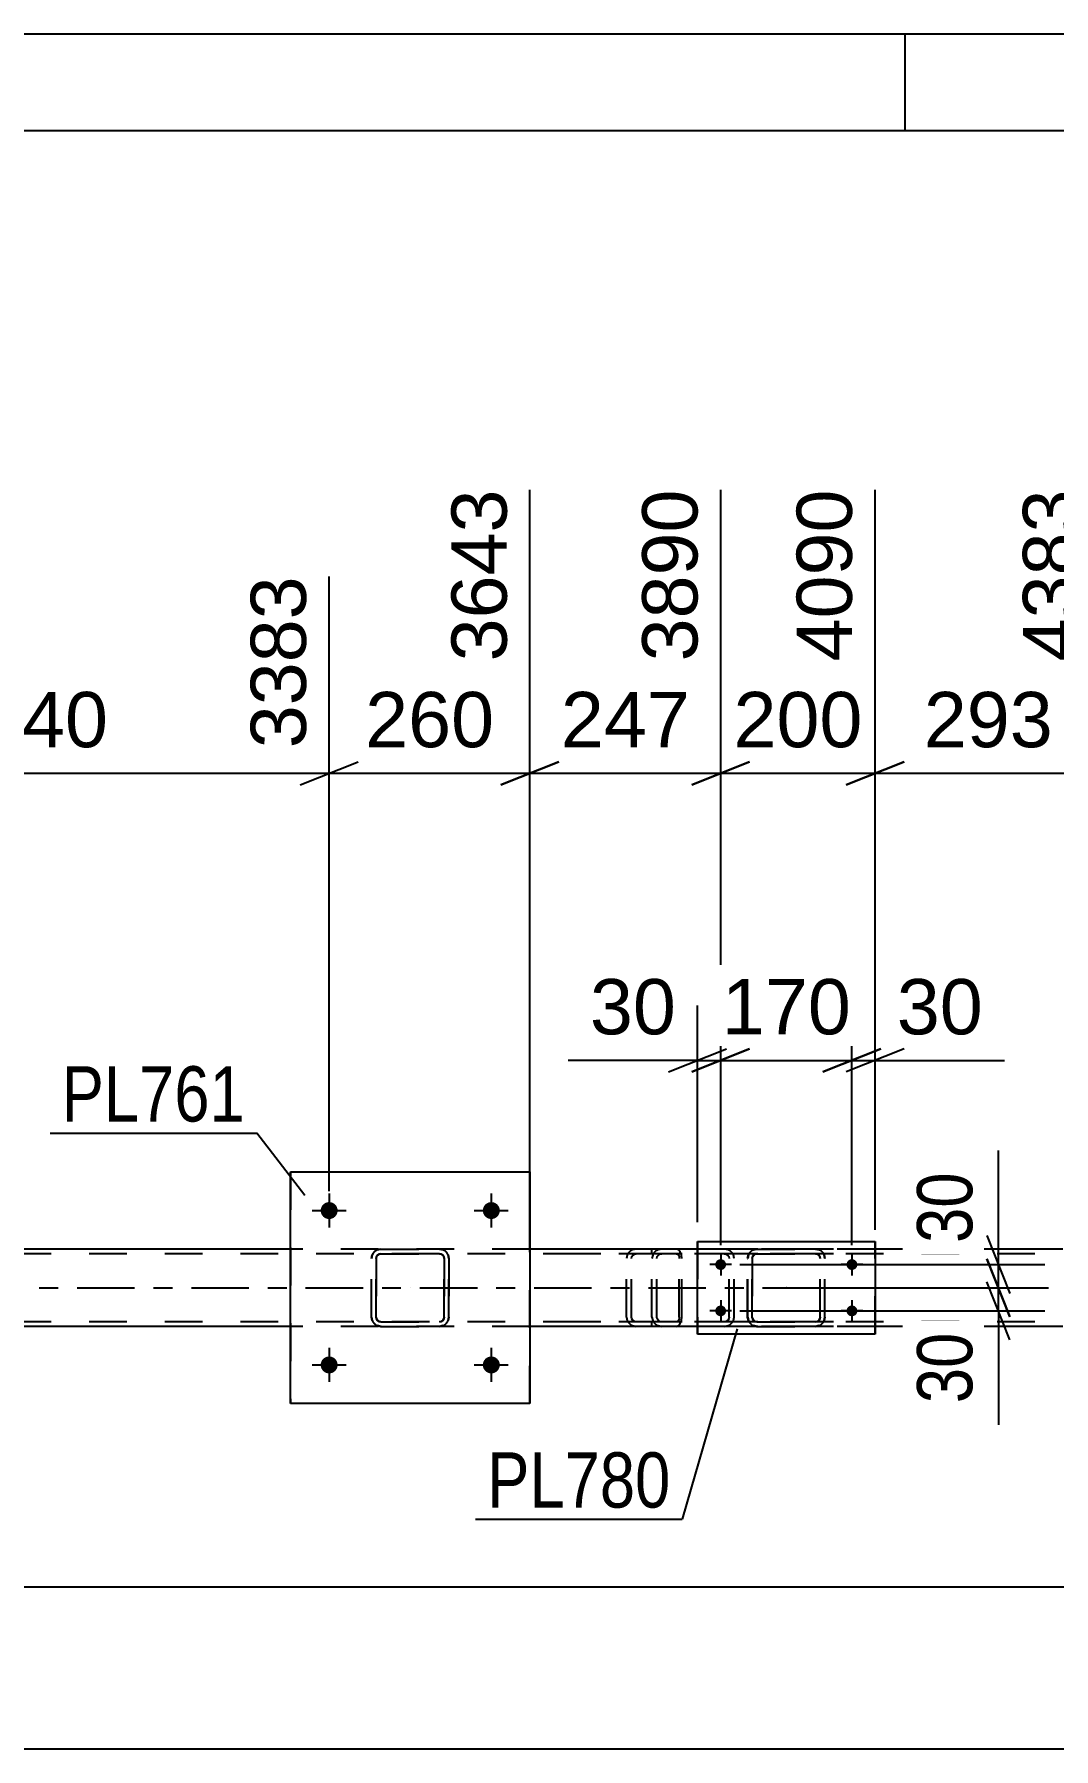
# Model space of a CAD drawing. Header units: millimetres. Extents: x 0 to 3377, y 0 to 1913.
# Drawn here: x 165.9 to 218.7, y 505.2 to 594 of the extents above; entities that cross this region are included whole.
import ezdxf

# ---------------------------------------------------------------- set-up
doc = ezdxf.new("R2010")
doc.units = ezdxf.units.MM
doc.linetypes.add('DXK_LINE_DOT2', pattern=[3.9198, 1.9599, -1.9599])
doc.linetypes.add('DXK_LINE_DOT3', pattern=[5.9187, 2.979, -0.9799, 0.9799, -0.9799])
doc.styles.add('Arial', font='ARIAL.TTF', dxfattribs={"height": 0.2})
doc.styles.add('Arial Narrow', font='ARIALN.TTF', dxfattribs={"height": 0.2})

# ---------------------------------------------------------------- blocks, each defined once
blk = doc.blocks.new('Unknown-203723820-1133')
at = {"color": 5, "linetype": 'Continuous'}
for p, q in [((841, 594), (0, 594)), ((211, 589), (211, 594)), ((836, 589), (5, 589))]:
    blk.add_line(p, q, dxfattribs=at)
blk = doc.blocks.new('Bolt-203723820-5865 - 5729')
at = {"linetype": 'Continuous'}
for points in [[(201.156, 530.242), (201.162, 530.3), (201.18, 530.356), (201.21, 530.407), (201.249, 530.45), (201.296, 530.485), (201.349, 530.508), (201.407, 530.521), (201.465, 530.521), (201.523, 530.509), (201.576, 530.485), (201.623, 530.45), (201.663, 530.407), (201.692, 530.356), (201.71, 530.301), (201.716, 530.242), (201.71, 530.184), (201.692, 530.128), (201.663, 530.078), (201.624, 530.034), (201.576, 530), (201.523, 529.976), (201.465, 529.964), (201.407, 529.964), (201.35, 529.976), (201.296, 530), (201.249, 530.034), (201.21, 530.078), (201.18, 530.128), (201.162, 530.184)], [(207.956, 530.242), (207.962, 530.3), (207.98, 530.356), (208.01, 530.407), (208.049, 530.45), (208.096, 530.485), (208.149, 530.508), (208.207, 530.521), (208.265, 530.521), (208.323, 530.509), (208.376, 530.485), (208.423, 530.45), (208.463, 530.407), (208.492, 530.356), (208.51, 530.301), (208.516, 530.242), (208.51, 530.184), (208.492, 530.128), (208.463, 530.078), (208.424, 530.034), (208.376, 530), (208.323, 529.976), (208.265, 529.964), (208.207, 529.964), (208.15, 529.976), (208.096, 530), (208.049, 530.034), (208.01, 530.078), (207.98, 530.128), (207.962, 530.184)], [(201.156, 527.842), (201.162, 527.9), (201.18, 527.956), (201.21, 528.007), (201.249, 528.05), (201.296, 528.085), (201.349, 528.108), (201.407, 528.121), (201.465, 528.121), (201.523, 528.109), (201.576, 528.085), (201.623, 528.05), (201.663, 528.007), (201.692, 527.956), (201.71, 527.901), (201.716, 527.842), (201.71, 527.784), (201.692, 527.728), (201.663, 527.678), (201.624, 527.634), (201.576, 527.6), (201.523, 527.576), (201.465, 527.564), (201.407, 527.564), (201.35, 527.576), (201.296, 527.6), (201.249, 527.634), (201.21, 527.678), (201.18, 527.728), (201.162, 527.784)], [(207.956, 527.842), (207.962, 527.9), (207.98, 527.956), (208.01, 528.007), (208.049, 528.05), (208.096, 528.085), (208.149, 528.108), (208.207, 528.121), (208.265, 528.121), (208.323, 528.109), (208.376, 528.085), (208.423, 528.05), (208.463, 528.007), (208.492, 527.956), (208.51, 527.901), (208.516, 527.842), (208.51, 527.784), (208.492, 527.728), (208.463, 527.678), (208.424, 527.634), (208.376, 527.6), (208.323, 527.576), (208.265, 527.564), (208.207, 527.564), (208.15, 527.576), (208.096, 527.6), (208.049, 527.634), (208.01, 527.678), (207.98, 527.728), (207.962, 527.784)]]:
    blk.add_hatch(color=1, dxfattribs=at).paths.add_polyline_path(points)
at = {"color": 1, "linetype": 'Continuous'}
for p, q in [((201.436, 530.802), (201.436, 529.682)), ((208.236, 530.802), (208.236, 529.682)), ((201.996, 530.242), (200.876, 530.242)), ((208.796, 530.242), (207.676, 530.242)), ((201.996, 527.842), (200.876, 527.842)), ((201.436, 528.402), (201.436, 527.282)), ((208.796, 527.842), (207.676, 527.842)), ((208.236, 528.402), (208.236, 527.282))]:
    blk.add_line(p, q, dxfattribs=at)
blk = doc.blocks.new('Part-203723820-5738 - 5729')
at = {"color": 7, "linetype": 'DXK_LINE_DOT2'}
for p, q in [((199.154, 531.042), (192.221, 531.042)), ((199.154, 530.802), (192.221, 530.802)), ((196.595, 530.732), (196.56, 530.562)), ((196.56, 527.522), (196.56, 530.562)), ((196.598, 530.745), (196.595, 530.732)), ((196.811, 530.562), (196.831, 530.654)), ((196.811, 527.522), (196.811, 530.562)), ((196.831, 530.654), (196.885, 530.732)), ((197.063, 531.042), (196.87, 531.005)), ((196.885, 530.732), (196.967, 530.784)), ((196.967, 530.784), (197.063, 530.802)), ((197.878, 530.802), (197.878, 531.042)), ((199.258, 531.005), (199.154, 531.042)), ((199.154, 530.802), (199.206, 530.784)), ((199.206, 530.784), (199.25, 530.732)), ((199.25, 530.732), (199.279, 530.654)), ((199.346, 530.901), (199.258, 531.005)), ((199.279, 530.654), (199.29, 530.562)), ((199.29, 527.522), (199.29, 530.562)), ((199.404, 530.745), (199.346, 530.901)), ((199.425, 530.562), (199.404, 530.745)), ((199.425, 527.522), (199.425, 530.562)), ((199.154, 527.282), (192.221, 527.282)), ((199.154, 527.042), (192.221, 527.042)), ((196.56, 527.522), (196.598, 527.338)), ((196.831, 527.43), (196.811, 527.522)), ((196.885, 527.352), (196.831, 527.43)), ((196.87, 527.078), (197.063, 527.042)), ((196.967, 527.3), (196.885, 527.352)), ((197.063, 527.282), (196.967, 527.3)), ((197.878, 527.042), (197.878, 527.282)), ((199.206, 527.3), (199.154, 527.282)), ((199.154, 527.042), (199.258, 527.078)), ((199.25, 527.352), (199.206, 527.3)), ((199.279, 527.43), (199.25, 527.352)), ((199.258, 527.078), (199.346, 527.182)), ((199.29, 527.522), (199.279, 527.43)), ((199.346, 527.182), (199.404, 527.338)), ((199.404, 527.338), (199.425, 527.522))]:
    blk.add_line(p, q, dxfattribs=at)
for centre, start, end in [((197.048, 530.547), 111.1941, 156.15059), ((197.048, 527.537), 203.84941, 248.8059)]:
    blk.add_arc(centre, 0.492, start, end, dxfattribs=at)
blk = doc.blocks.new('Part-203723820-5749 - 5729')
at = {"color": 7, "linetype": 'DXK_LINE_DOT2'}
for p, q in [((197.914, 530.732), (197.878, 530.562)), ((197.878, 527.522), (197.878, 530.562)), ((197.917, 530.745), (197.914, 530.732)), ((198.133, 530.562), (198.153, 530.654)), ((198.133, 527.522), (198.133, 530.562)), ((198.153, 530.654), (198.208, 530.732)), ((198.389, 531.042), (198.193, 531.005)), ((198.208, 530.732), (198.291, 530.784)), ((198.291, 530.784), (198.389, 530.802)), ((207.278, 531.042), (198.389, 531.042)), ((207.278, 530.802), (198.389, 530.802)), ((201.819, 531.005), (201.624, 531.042)), ((201.624, 530.802), (201.722, 530.784)), ((201.722, 530.784), (201.805, 530.732)), ((201.805, 530.732), (201.86, 530.654)), ((201.86, 530.654), (201.879, 530.562)), ((201.879, 527.522), (201.879, 530.562)), ((202.135, 530.562), (202.096, 530.745)), ((202.135, 527.522), (202.135, 530.562)), ((197.878, 527.522), (197.917, 527.338)), ((198.153, 527.43), (198.133, 527.522)), ((198.208, 527.352), (198.153, 527.43)), ((198.193, 527.078), (198.389, 527.042)), ((198.291, 527.3), (198.208, 527.352)), ((198.389, 527.282), (198.291, 527.3)), ((207.278, 527.282), (198.389, 527.282)), ((207.278, 527.042), (198.389, 527.042)), ((201.722, 527.3), (201.624, 527.282)), ((201.624, 527.042), (201.819, 527.078)), ((201.805, 527.352), (201.722, 527.3)), ((201.86, 527.43), (201.805, 527.352)), ((201.879, 527.522), (201.86, 527.43)), ((202.096, 527.338), (202.135, 527.522))]:
    blk.add_line(p, q, dxfattribs=at)
for centre, start, end in [((198.369, 530.541), 110.75832, 155.68004), ((201.643, 530.541), 24.31996, 69.24168), ((198.369, 527.543), 204.31996, 249.24168), ((201.643, 527.543), 290.75832, 335.68004)]:
    blk.add_arc(centre, 0.496, start, end, dxfattribs=at)
blk = doc.blocks.new('Part-203723820-5755 - 5729')
at = {"color": 7, "linetype": 'DXK_LINE_DOT2'}
for p, q in [((766.488, 530.802), (91.155, 530.802)), ((191.555, 531.042), (179.155, 531.042)), ((209.436, 531.042), (200.236, 531.042)), ((766.488, 527.282), (91.155, 527.282)), ((191.555, 527.042), (179.155, 527.042)), ((209.436, 527.042), (200.236, 527.042))]:
    blk.add_line(p, q, dxfattribs=at)
at = {"color": 2, "linetype": 'Continuous'}
for p, q in [((179.155, 531.042), (151.555, 531.042)), ((200.236, 531.042), (191.555, 531.042)), ((219.155, 531.042), (209.436, 531.042)), ((179.155, 527.042), (151.555, 527.042)), ((200.236, 527.042), (191.555, 527.042)), ((219.155, 527.042), (209.436, 527.042))]:
    blk.add_line(p, q, dxfattribs=at)
at = {"color": 7, "linetype": 'DXK_LINE_DOT3'}
blk.add_line((91.155, 529.042), (766.488, 529.042), dxfattribs=at)
blk = doc.blocks.new('Bolt-203723820-5796 - 5729')
at = {"linetype": 'Continuous'}
for points in [[(180.715, 525.042), (180.725, 525.133), (180.753, 525.221), (180.799, 525.3), (180.861, 525.369), (180.935, 525.423), (181.019, 525.46), (181.109, 525.479), (181.201, 525.479), (181.291, 525.46), (181.375, 525.423), (181.449, 525.369), (181.511, 525.3), (181.557, 525.221), (181.585, 525.133), (181.595, 525.042), (181.585, 524.95), (181.557, 524.863), (181.511, 524.783), (181.449, 524.715), (181.375, 524.661), (181.291, 524.623), (181.201, 524.604), (181.109, 524.604), (181.019, 524.623), (180.935, 524.661), (180.861, 524.715), (180.799, 524.783), (180.753, 524.863), (180.725, 524.95)], [(189.115, 525.042), (189.125, 525.133), (189.153, 525.221), (189.199, 525.3), (189.261, 525.369), (189.335, 525.423), (189.419, 525.46), (189.509, 525.479), (189.601, 525.479), (189.691, 525.46), (189.775, 525.423), (189.849, 525.369), (189.911, 525.3), (189.957, 525.221), (189.985, 525.133), (189.995, 525.042), (189.985, 524.95), (189.957, 524.863), (189.911, 524.783), (189.849, 524.715), (189.775, 524.661), (189.691, 524.623), (189.601, 524.604), (189.509, 524.604), (189.419, 524.623), (189.335, 524.661), (189.261, 524.715), (189.199, 524.783), (189.153, 524.863), (189.125, 524.95)]]:
    blk.add_hatch(color=1, dxfattribs=at).paths.add_polyline_path(points)
at = {"color": 1, "linetype": 'Continuous'}
for p, q in [((181.155, 525.922), (181.155, 524.162)), ((189.555, 525.922), (189.555, 524.162)), ((180.275, 525.042), (182.035, 525.042)), ((188.675, 525.042), (190.435, 525.042))]:
    blk.add_line(p, q, dxfattribs=at)
blk = doc.blocks.new('Bolt-203723820-5827 - 5729')
at = {"linetype": 'Continuous'}
for points in [[(180.715, 533.042), (180.725, 533.133), (180.753, 533.221), (180.799, 533.3), (180.861, 533.369), (180.935, 533.423), (181.019, 533.46), (181.109, 533.479), (181.201, 533.479), (181.291, 533.46), (181.375, 533.423), (181.449, 533.369), (181.511, 533.3), (181.557, 533.221), (181.585, 533.133), (181.595, 533.042), (181.585, 532.95), (181.557, 532.863), (181.511, 532.783), (181.449, 532.715), (181.375, 532.661), (181.291, 532.623), (181.201, 532.604), (181.109, 532.604), (181.019, 532.623), (180.935, 532.661), (180.861, 532.715), (180.799, 532.783), (180.753, 532.863), (180.725, 532.95)], [(189.115, 533.042), (189.125, 533.133), (189.153, 533.221), (189.199, 533.3), (189.261, 533.369), (189.335, 533.423), (189.419, 533.46), (189.509, 533.479), (189.601, 533.479), (189.691, 533.46), (189.775, 533.423), (189.849, 533.369), (189.911, 533.3), (189.957, 533.221), (189.985, 533.133), (189.995, 533.042), (189.985, 532.95), (189.957, 532.863), (189.911, 532.783), (189.849, 532.715), (189.775, 532.661), (189.691, 532.623), (189.601, 532.604), (189.509, 532.604), (189.419, 532.623), (189.335, 532.661), (189.261, 532.715), (189.199, 532.783), (189.153, 532.863), (189.125, 532.95)]]:
    blk.add_hatch(color=1, dxfattribs=at).paths.add_polyline_path(points)
at = {"color": 1, "linetype": 'Continuous'}
for p, q in [((181.155, 533.922), (181.155, 532.162)), ((189.555, 533.922), (189.555, 532.162)), ((180.275, 533.042), (182.035, 533.042)), ((188.675, 533.042), (190.435, 533.042))]:
    blk.add_line(p, q, dxfattribs=at)
blk = doc.blocks.new('Part-203723820-5870 - 5729')
at = {"color": 2, "linetype": 'Continuous'}
for p, q in [((200.236, 526.642), (200.236, 531.442)), ((200.236, 531.442), (200.236, 531.442)), ((200.236, 531.442), (209.436, 531.442)), ((209.436, 531.442), (209.436, 526.642)), ((200.236, 526.642), (200.236, 526.642)), ((209.436, 526.642), (200.236, 526.642))]:
    blk.add_line(p, q, dxfattribs=at)
at = {"color": 7, "linetype": 'DXK_LINE_DOT2'}
for p, q in [((200.236, 531.442), (200.236, 526.642)), ((200.236, 531.442), (200.236, 531.442)), ((209.436, 526.642), (209.436, 531.442)), ((200.236, 526.642), (200.236, 526.642))]:
    blk.add_line(p, q, dxfattribs=at)
blk = doc.blocks.new('Part-203723820-5871 - 5729')
at = {"color": 7, "linetype": 'DXK_LINE_DOT2'}
for p, q in [((202.833, 530.562), (202.87, 530.746)), ((202.833, 530.562), (202.836, 530.562)), ((202.833, 527.522), (202.833, 530.562)), ((202.872, 530.746), (202.836, 530.562)), ((202.836, 527.522), (202.836, 530.562)), ((202.974, 530.902), (202.977, 530.902)), ((203.092, 530.654), (203.073, 530.562)), ((203.076, 530.562), (203.073, 530.562)), ((203.073, 530.562), (203.073, 527.522)), ((203.076, 530.562), (203.094, 530.654)), ((203.076, 527.522), (203.076, 530.562)), ((203.144, 530.732), (203.092, 530.654)), ((203.094, 530.654), (203.146, 530.732)), ((203.13, 531.006), (203.313, 531.042)), ((203.316, 531.042), (203.132, 531.006)), ((203.222, 530.784), (203.144, 530.732)), ((203.146, 530.732), (203.224, 530.784)), ((203.313, 530.802), (203.222, 530.784)), ((203.224, 530.784), (203.316, 530.802)), ((203.316, 531.042), (203.313, 531.042)), ((203.313, 531.042), (206.353, 531.042)), ((203.313, 530.802), (203.316, 530.802)), ((206.353, 530.802), (203.313, 530.802)), ((203.316, 531.042), (206.356, 531.042)), ((203.316, 530.802), (206.356, 530.802)), ((206.353, 531.042), (206.356, 531.042)), ((206.353, 531.042), (206.537, 531.006)), ((206.356, 530.802), (206.353, 530.802)), ((206.445, 530.784), (206.353, 530.802)), ((206.54, 531.006), (206.356, 531.042)), ((206.356, 530.802), (206.448, 530.784)), ((206.523, 530.732), (206.445, 530.784)), ((206.448, 530.784), (206.526, 530.732)), ((206.523, 530.732), (206.526, 530.732)), ((206.575, 530.654), (206.523, 530.732)), ((206.526, 530.732), (206.578, 530.654)), ((206.593, 530.562), (206.575, 530.654)), ((206.578, 530.654), (206.596, 530.562)), ((206.593, 530.562), (206.596, 530.562)), ((206.593, 527.522), (206.593, 530.562)), ((206.596, 527.522), (206.596, 530.562)), ((206.797, 530.746), (206.833, 530.562)), ((206.836, 530.562), (206.799, 530.746)), ((206.833, 530.562), (206.836, 530.562)), ((206.833, 527.522), (206.833, 530.562)), ((206.836, 527.522), (206.836, 530.562)), ((202.836, 527.522), (202.833, 527.522)), ((202.87, 527.339), (202.833, 527.522)), ((202.836, 527.522), (202.872, 527.339)), ((202.974, 527.183), (202.977, 527.183)), ((203.073, 527.522), (203.076, 527.522)), ((203.073, 527.522), (203.092, 527.43)), ((203.094, 527.43), (203.076, 527.522)), ((203.092, 527.43), (203.144, 527.353)), ((203.146, 527.353), (203.094, 527.43)), ((203.313, 527.042), (203.13, 527.079)), ((203.132, 527.079), (203.316, 527.042)), ((203.144, 527.353), (203.222, 527.3)), ((203.224, 527.3), (203.146, 527.353)), ((203.222, 527.3), (203.313, 527.282)), ((203.316, 527.282), (203.224, 527.3)), ((203.316, 527.282), (203.313, 527.282)), ((203.313, 527.282), (206.353, 527.282)), ((203.316, 527.042), (203.313, 527.042)), ((203.313, 527.042), (206.353, 527.042)), ((203.316, 527.282), (206.356, 527.282)), ((203.316, 527.042), (206.356, 527.042)), ((206.353, 527.282), (206.445, 527.3)), ((206.353, 527.282), (206.356, 527.282)), ((206.537, 527.079), (206.353, 527.042)), ((206.353, 527.042), (206.356, 527.042)), ((206.448, 527.3), (206.356, 527.282)), ((206.356, 527.042), (206.54, 527.079)), ((206.445, 527.3), (206.523, 527.353)), ((206.526, 527.353), (206.448, 527.3)), ((206.523, 527.353), (206.575, 527.43)), ((206.523, 527.353), (206.526, 527.353)), ((206.578, 527.43), (206.526, 527.353)), ((206.575, 527.43), (206.593, 527.522)), ((206.596, 527.522), (206.578, 527.43)), ((206.593, 527.522), (206.596, 527.522)), ((206.593, 527.522), (206.593, 527.522)), ((206.833, 527.522), (206.797, 527.339)), ((206.799, 527.339), (206.836, 527.522)), ((206.833, 527.522), (206.836, 527.522)), ((206.833, 527.522), (206.833, 527.522))]:
    blk.add_line(p, q, dxfattribs=at)
at = {"color": 7, "linetype": 'DXK_LINE_DOT3'}
blk.add_line((204.838, 529.042), (204.832, 529.042), dxfattribs=at)
at = {"color": 2, "linetype": 'Continuous'}
for p, q in [((206.593, 527.522), (206.593, 527.522)), ((206.833, 527.522), (206.833, 527.522))]:
    blk.add_line(p, q, dxfattribs=at)
at = {"color": 7, "linetype": 'DXK_LINE_DOT2'}
for centre, start, end in [((203.313, 530.562), 112.5, 157.5), ((203.316, 530.562), 112.5, 157.5), ((206.353, 530.562), 22.5, 67.5), ((206.356, 530.562), 22.5, 67.5), ((203.313, 527.522), 202.5, 247.5), ((203.316, 527.522), 202.5, 247.5), ((206.353, 527.522), 292.5, 337.5), ((206.356, 527.522), 292.5, 337.5)]:
    blk.add_arc(centre, 0.48, start, end, dxfattribs=at)
blk = doc.blocks.new('Part-203723820-5933 - 5729')
at = {"color": 2, "linetype": 'Continuous'}
for p, q in [((179.155, 523.041), (179.155, 535.041)), ((179.155, 535.041), (179.155, 535.041)), ((179.155, 535.041), (191.555, 535.041)), ((191.555, 535.041), (191.555, 523.041)), ((179.155, 523.041), (179.155, 523.041)), ((191.555, 523.041), (179.155, 523.041))]:
    blk.add_line(p, q, dxfattribs=at)
at = {"color": 7, "linetype": 'DXK_LINE_DOT2'}
for p, q in [((179.155, 535.041), (179.155, 523.041)), ((179.155, 535.041), (179.155, 535.041)), ((191.555, 523.041), (191.555, 535.041)), ((179.155, 523.041), (179.155, 523.041))]:
    blk.add_line(p, q, dxfattribs=at)
blk = doc.blocks.new('Part-203723820-5934 - 5729')
at = {"color": 7, "linetype": 'DXK_LINE_DOT2'}
for p, q in [((183.35, 530.562), (183.387, 530.745)), ((183.35, 530.562), (183.355, 530.561)), ((183.35, 527.522), (183.35, 530.562)), ((183.391, 530.745), (183.355, 530.561)), ((183.355, 527.521), (183.355, 530.561)), ((183.608, 530.654), (183.59, 530.562)), ((183.595, 530.561), (183.59, 530.562)), ((183.59, 530.562), (183.59, 527.522)), ((183.595, 530.561), (183.613, 530.653)), ((183.595, 527.521), (183.595, 530.561)), ((183.66, 530.732), (183.608, 530.654)), ((183.613, 530.653), (183.665, 530.731)), ((183.646, 531.005), (183.83, 531.042)), ((183.835, 531.041), (183.651, 531.004)), ((183.738, 530.784), (183.66, 530.732)), ((183.665, 530.731), (183.743, 530.783)), ((183.83, 530.802), (183.738, 530.784)), ((183.743, 530.783), (183.835, 530.801)), ((183.835, 531.041), (183.83, 531.042)), ((183.83, 531.042), (186.87, 531.042)), ((183.83, 530.802), (183.835, 530.801)), ((186.87, 530.802), (183.83, 530.802)), ((183.835, 531.041), (186.875, 531.041)), ((183.835, 530.801), (186.875, 530.801)), ((186.87, 531.042), (186.875, 531.041)), ((186.87, 531.042), (187.054, 531.005)), ((186.875, 530.801), (186.87, 530.802)), ((186.962, 530.784), (186.87, 530.802)), ((187.059, 531.004), (186.875, 531.041)), ((186.875, 530.801), (186.967, 530.783)), ((186.962, 530.784), (186.967, 530.783)), ((187.04, 530.732), (186.962, 530.784)), ((186.967, 530.783), (187.045, 530.731)), ((187.092, 530.654), (187.04, 530.732)), ((187.045, 530.731), (187.097, 530.653)), ((187.11, 530.562), (187.092, 530.654)), ((187.097, 530.653), (187.115, 530.561)), ((187.115, 530.561), (187.11, 530.562)), ((187.11, 530.562), (187.11, 527.522)), ((187.115, 527.521), (187.115, 530.561)), ((187.314, 530.745), (187.35, 530.562)), ((187.355, 530.561), (187.318, 530.745)), ((187.355, 530.561), (187.35, 530.562)), ((187.35, 530.562), (187.35, 527.522)), ((187.355, 527.521), (187.355, 530.561)), ((183.355, 527.521), (183.35, 527.522)), ((183.387, 527.338), (183.35, 527.522)), ((183.355, 527.521), (183.391, 527.337)), ((183.59, 527.522), (183.595, 527.521)), ((183.59, 527.522), (183.608, 527.43)), ((183.613, 527.429), (183.595, 527.521)), ((183.608, 527.43), (183.66, 527.352)), ((183.665, 527.351), (183.613, 527.429)), ((183.646, 527.078), (183.651, 527.077)), ((183.83, 527.042), (183.646, 527.078)), ((183.651, 527.077), (183.835, 527.041)), ((183.66, 527.352), (183.738, 527.3)), ((183.743, 527.299), (183.665, 527.351)), ((183.738, 527.3), (183.83, 527.282)), ((183.835, 527.281), (183.743, 527.299)), ((183.835, 527.281), (183.83, 527.282)), ((183.83, 527.282), (186.87, 527.282)), ((183.835, 527.041), (183.83, 527.042)), ((183.83, 527.042), (186.87, 527.042)), ((183.835, 527.281), (186.875, 527.281)), ((183.835, 527.041), (186.875, 527.041)), ((186.87, 527.282), (186.962, 527.3)), ((186.87, 527.282), (186.875, 527.281)), ((187.054, 527.078), (186.87, 527.042)), ((186.87, 527.042), (186.875, 527.041)), ((186.967, 527.299), (186.875, 527.281)), ((186.875, 527.041), (187.059, 527.077)), ((186.962, 527.3), (187.04, 527.352)), ((187.045, 527.351), (186.967, 527.299)), ((187.04, 527.352), (187.092, 527.43)), ((187.097, 527.429), (187.045, 527.351)), ((187.092, 527.43), (187.11, 527.522)), ((187.115, 527.521), (187.097, 527.429)), ((187.11, 527.522), (187.115, 527.521)), ((187.35, 527.522), (187.314, 527.338)), ((187.318, 527.337), (187.355, 527.521)), ((187.35, 527.522), (187.355, 527.521))]:
    blk.add_line(p, q, dxfattribs=at)
at = {"color": 7, "linetype": 'DXK_LINE_DOT3'}
blk.add_line((185.358, 529.04), (185.347, 529.042), dxfattribs=at)
at = {"color": 7, "linetype": 'DXK_LINE_DOT2'}
for centre, start, end in [((183.83, 530.562), 112.5, 157.5), ((183.835, 530.561), 112.5, 157.5), ((186.87, 530.562), 22.5, 67.49999), ((186.875, 530.561), 22.5, 67.49999), ((183.83, 527.522), 202.5, 247.49999), ((183.835, 527.521), 202.5, 247.49999), ((186.87, 527.522), 292.5, 337.5), ((186.875, 527.521), 292.5, 337.5)]:
    blk.add_arc(centre, 0.48, start, end, dxfattribs=at)
blk = doc.blocks.new('StraightDimension-203723820-6471 - 5729')
at = {"color": 7, "linetype": 'Continuous'}
for p, q in [((215.821, 530.242), (215.821, 536.148)), ((215.821, 530.242), (215.821, 536.148)), ((215.221, 531.742), (216.421, 528.742)), ((216.421, 527.542), (215.221, 530.542)), ((202.436, 530.242), (218.221, 530.242)), ((215.821, 529.042), (215.821, 530.242)), ((203.833, 529.042), (218.221, 529.042))]:
    blk.add_line(p, q, dxfattribs=at)
at = {"color": 0}
blk.add_wipeout([(215.071, 535.623), (210.871, 535.623), (210.871, 530.767), (215.071, 530.767)], dxfattribs=at)
at = {"color": 3, "style": 'Arial Narrow'}
blk.add_text('30', height=2.8633, rotation=90.00021, dxfattribs=at).set_placement((214.471, 531.367))
blk = doc.blocks.new('StraightDimension-203723820-11321 - 5729')
at = {"color": 7, "linetype": 'Continuous'}
for p, q in [((200.236, 532.442), (200.236, 543.674)), ((201.436, 531.242), (201.436, 543.674)), ((198.736, 540.224), (201.736, 541.424)), ((202.936, 541.424), (199.936, 540.224)), ((200.236, 540.824), (193.539, 540.824)), ((200.236, 540.824), (193.539, 540.824)), ((200.236, 540.824), (201.436, 540.824))]:
    blk.add_line(p, q, dxfattribs=at)
at = {"color": 0}
blk.add_wipeout([(199.711, 541.574), (199.711, 545.774), (194.064, 545.774), (194.064, 541.574)], dxfattribs=at)
at = {"color": 3, "style": 'Arial'}
blk.add_text('30', height=2.8652, dxfattribs=at).set_placement((194.664, 542.174))
blk = doc.blocks.new('StraightDimension-203723820-6089 - 5729')
at = {"color": 7, "linetype": 'Continuous'}
blk.add_line((57.318, 513.542), (766.488, 513.542), dxfattribs=at)
blk = doc.blocks.new('StraightDimension-203723820-6110 - 5729')
at = {"color": 7, "linetype": 'Continuous'}
blk.add_line((56.678, 505.153), (767.128, 505.153), dxfattribs=at)
blk = doc.blocks.new('StraightDimension-203723820-6481 - 5729')
at = {"color": 7, "linetype": 'Continuous'}
for p, q in [((215.221, 530.542), (216.421, 527.542)), ((203.833, 529.042), (218.221, 529.042)), ((216.421, 526.342), (215.221, 529.342)), ((215.821, 527.842), (215.821, 529.042)), ((202.436, 527.842), (218.221, 527.842)), ((215.821, 527.842), (215.821, 521.936)), ((215.821, 527.842), (215.821, 521.936))]:
    blk.add_line(p, q, dxfattribs=at)
at = {"color": 0}
blk.add_wipeout([(215.071, 527.317), (210.871, 527.317), (210.871, 522.461), (215.071, 522.461)], dxfattribs=at)
at = {"color": 3, "style": 'Arial Narrow'}
blk.add_text('30', height=2.8633, rotation=90.00021, dxfattribs=at).set_placement((214.471, 523.061))
blk = doc.blocks.new('StraightDimension-203723820-9109 - 5729')
at = {"color": 7, "linetype": 'Continuous'}
for p, q in [((209.436, 532.042), (209.436, 570.398)), ((221.155, 534.042), (221.155, 570.398)), ((207.936, 555.103), (210.936, 556.303)), ((222.655, 556.303), (219.655, 555.103)), ((209.436, 555.703), (221.155, 555.703))]:
    blk.add_line(p, q, dxfattribs=at)
at = {"color": 0}
blk.add_wipeout([(219.231, 556.453), (219.231, 560.653), (211.36, 560.653), (211.36, 556.453)], dxfattribs=at)
at = {"color": 3, "style": 'Arial'}
blk.add_text('293', height=2.8652, dxfattribs=at).set_placement((211.96, 557.053))
at = {"color": 0, "linetype": 'Continuous'}
blk.add_wipeout([(220.555, 570.998), (216.355, 570.998), (216.355, 560.903), (220.555, 560.903)], dxfattribs=at)
at = {"color": 3, "linetype": 'Continuous', "style": 'Arial'}
blk.add_text('4383', height=2.8652, rotation=90.00021, dxfattribs=at).set_placement((219.955, 561.503))
blk = doc.blocks.new('StraightDimension-203723820-9110 - 5729')
at = {"color": 7, "linetype": 'Continuous'}
for p, q in [((201.436, 531.242), (201.436, 570.398)), ((209.436, 532.042), (209.436, 570.398)), ((199.936, 555.103), (202.936, 556.303)), ((210.936, 556.303), (207.936, 555.103)), ((201.436, 555.703), (209.436, 555.703))]:
    blk.add_line(p, q, dxfattribs=at)
at = {"color": 0}
blk.add_wipeout([(209.371, 556.453), (209.371, 560.653), (201.501, 560.653), (201.501, 556.453)], dxfattribs=at)
at = {"color": 3, "style": 'Arial'}
blk.add_text('200', height=2.8652, dxfattribs=at).set_placement((202.101, 557.053))
at = {"color": 0, "linetype": 'Continuous'}
blk.add_wipeout([(208.836, 570.998), (204.636, 570.998), (204.636, 560.903), (208.836, 560.903)], dxfattribs=at)
at = {"color": 3, "linetype": 'Continuous', "style": 'Arial'}
blk.add_text('4090', height=2.8652, rotation=90.00021, dxfattribs=at).set_placement((208.236, 561.503))
blk = doc.blocks.new('StraightDimension-203723820-9111 - 5729')
at = {"color": 7, "linetype": 'Continuous'}
for p, q in [((191.555, 532.042), (191.555, 570.398)), ((201.436, 531.242), (201.436, 570.398)), ((190.055, 555.103), (193.055, 556.303)), ((202.936, 556.303), (199.936, 555.103)), ((191.555, 555.703), (201.436, 555.703))]:
    blk.add_line(p, q, dxfattribs=at)
at = {"color": 0}
blk.add_wipeout([(200.431, 556.453), (200.431, 560.653), (192.56, 560.653), (192.56, 556.453)], dxfattribs=at)
at = {"color": 3, "style": 'Arial'}
blk.add_text('247', height=2.8652, dxfattribs=at).set_placement((193.16, 557.053))
at = {"color": 0, "linetype": 'Continuous'}
blk.add_wipeout([(200.836, 570.998), (196.636, 570.998), (196.636, 560.903), (200.836, 560.903)], dxfattribs=at)
at = {"color": 3, "linetype": 'Continuous', "style": 'Arial'}
blk.add_text('3890', height=2.8652, rotation=90.00021, dxfattribs=at).set_placement((200.236, 561.503))
blk = doc.blocks.new('StraightDimension-203723820-9112 - 5729')
at = {"color": 7, "linetype": 'Continuous'}
for p, q in [((191.555, 532.042), (191.555, 570.398)), ((181.155, 534.042), (181.155, 565.898)), ((179.655, 555.103), (182.655, 556.303)), ((193.055, 556.303), (190.055, 555.103)), ((181.155, 555.703), (191.555, 555.703))]:
    blk.add_line(p, q, dxfattribs=at)
at = {"color": 0}
blk.add_wipeout([(190.29, 556.453), (190.29, 560.653), (182.42, 560.653), (182.42, 556.453)], dxfattribs=at)
at = {"color": 3, "style": 'Arial'}
blk.add_text('260', height=2.8652, dxfattribs=at).set_placement((183.02, 557.053))
at = {"color": 0, "linetype": 'Continuous'}
blk.add_wipeout([(190.955, 570.998), (186.755, 570.998), (186.755, 560.903), (190.955, 560.903)], dxfattribs=at)
at = {"color": 3, "linetype": 'Continuous', "style": 'Arial'}
blk.add_text('3643', height=2.8652, rotation=90.00021, dxfattribs=at).set_placement((190.355, 561.503))
blk = doc.blocks.new('StraightDimension-203723820-9113 - 5729')
at = {"color": 7, "linetype": 'Continuous'}
for p, q in [((151.555, 534.042), (151.555, 570.398)), ((181.155, 534.042), (181.155, 565.898)), ((153.055, 556.303), (150.055, 555.103)), ((179.655, 555.103), (182.655, 556.303)), ((151.555, 555.703), (181.155, 555.703))]:
    blk.add_line(p, q, dxfattribs=at)
at = {"color": 0}
blk.add_wipeout([(170.29, 556.453), (170.29, 560.653), (162.42, 560.653), (162.42, 556.453)], dxfattribs=at)
at = {"color": 3, "style": 'Arial'}
blk.add_text('740', height=2.8652, dxfattribs=at).set_placement((163.02, 557.053))
at = {"color": 0, "linetype": 'Continuous'}
blk.add_wipeout([(180.555, 566.498), (176.355, 566.498), (176.355, 556.403), (180.555, 556.403)], dxfattribs=at)
at = {"color": 3, "linetype": 'Continuous', "style": 'Arial'}
blk.add_text('3383', height=2.8652, rotation=90.00021, dxfattribs=at).set_placement((179.955, 557.003))
blk = doc.blocks.new('StraightDimension-203723820-11319 - 5729')
at = {"color": 7, "linetype": 'Continuous'}
for p, q in [((208.236, 531.242), (208.236, 543.674)), ((209.436, 532.442), (209.436, 543.674)), ((206.736, 540.224), (209.736, 541.424)), ((210.936, 541.424), (207.936, 540.224)), ((208.236, 540.824), (209.436, 540.824)), ((209.436, 540.824), (216.133, 540.824)), ((209.436, 540.824), (216.133, 540.824))]:
    blk.add_line(p, q, dxfattribs=at)
at = {"color": 0}
blk.add_wipeout([(215.608, 541.574), (215.608, 545.774), (209.961, 545.774), (209.961, 541.574)], dxfattribs=at)
at = {"color": 3, "style": 'Arial'}
blk.add_text('30', height=2.8652, dxfattribs=at).set_placement((210.561, 542.174))
blk = doc.blocks.new('StraightDimension-203723820-11320 - 5729')
at = {"color": 7, "linetype": 'Continuous'}
for p, q in [((201.436, 531.242), (201.436, 543.674)), ((208.236, 531.242), (208.236, 543.674)), ((199.936, 540.224), (202.936, 541.424)), ((209.736, 541.424), (206.736, 540.224)), ((201.436, 540.824), (208.236, 540.824))]:
    blk.add_line(p, q, dxfattribs=at)
at = {"color": 0}
blk.add_wipeout([(208.772, 541.574), (208.772, 545.774), (200.901, 545.774), (200.901, 541.574)], dxfattribs=at)
at = {"color": 3, "style": 'Arial'}
blk.add_text('170', height=2.8652, dxfattribs=at).set_placement((201.501, 542.174))
blk = doc.blocks.new('Mark-203723820-5866 - 5729')
at = {"color": 30, "linetype": 'Continuous'}
for p in [(202.284, 526.907), (188.742, 517.048)]:
    blk.add_line(p, (199.446, 517.048), dxfattribs=at)
at = {"color": 0}
blk.add_wipeout([(198.846, 517.648), (198.846, 520.648), (189.342, 520.648), (189.342, 517.648)], dxfattribs=at)
blk.add_wipeout([(198.846, 517.648), (198.846, 520.648), (189.342, 520.648), (189.342, 517.648)], dxfattribs=at)
at = {"color": 3, "style": 'Arial Narrow'}
blk.add_text('PL780', height=2.8633, dxfattribs=at).set_placement((189.342, 517.648))
blk = doc.blocks.new('Mark-203723820-5929 - 5729')
at = {"color": 30, "linetype": 'Continuous'}
for p in [(166.699, 537.057), (179.895, 533.822)]:
    blk.add_line(p, (177.403, 537.057), dxfattribs=at)
at = {"color": 0}
blk.add_wipeout([(176.803, 537.657), (176.803, 540.657), (167.299, 540.657), (167.299, 537.657)], dxfattribs=at)
blk.add_wipeout([(176.803, 537.657), (176.803, 540.657), (167.299, 540.657), (167.299, 537.657)], dxfattribs=at)
at = {"color": 3, "style": 'Arial Narrow'}
blk.add_text('PL761', height=2.8633, dxfattribs=at).set_placement((167.299, 537.657))

msp = doc.modelspace()

# ---------------------------------------------------------------- block references
for name in ['Unknown-203723820-1133', 'Part-203723820-5933 - 5729', 'Bolt-203723820-5827 - 5729', 'Part-203723820-5870 - 5729', 'Part-203723820-5755 - 5729', 'Part-203723820-5934 - 5729', 'Part-203723820-5738 - 5729', 'Part-203723820-5749 - 5729', 'Bolt-203723820-5865 - 5729', 'Part-203723820-5871 - 5729', 'Bolt-203723820-5796 - 5729']:
    msp.add_blockref(name, (0, 0))

# ---------------------------------------------------------------- next in the draw order: block references
for name in ['StraightDimension-203723820-6471 - 5729', 'StraightDimension-203723820-6089 - 5729']:
    msp.add_blockref(name, (0, 0))

# ---------------------------------------------------------------- next in the draw order: block references
for name in ['StraightDimension-203723820-9109 - 5729', 'StraightDimension-203723820-11321 - 5729', 'StraightDimension-203723820-6110 - 5729']:
    msp.add_blockref(name, (0, 0))

# ---------------------------------------------------------------- next in the draw order: block references
for name in ['StraightDimension-203723820-9110 - 5729', 'StraightDimension-203723820-6481 - 5729']:
    msp.add_blockref(name, (0, 0))

# ---------------------------------------------------------------- next in the draw order: block references
for name in ['StraightDimension-203723820-9111 - 5729', 'StraightDimension-203723820-11319 - 5729', 'Mark-203723820-5866 - 5729']:
    msp.add_blockref(name, (0, 0))

# ---------------------------------------------------------------- next in the draw order: block references
for name in ['StraightDimension-203723820-9112 - 5729', 'StraightDimension-203723820-11320 - 5729']:
    msp.add_blockref(name, (0, 0))

# ---------------------------------------------------------------- next in the draw order: block references
msp.add_blockref('StraightDimension-203723820-9113 - 5729', (0, 0))

# ---------------------------------------------------------------- next in the draw order: block references
msp.add_blockref('Mark-203723820-5929 - 5729', (0, 0))

doc.saveas('drawing.dxf')
